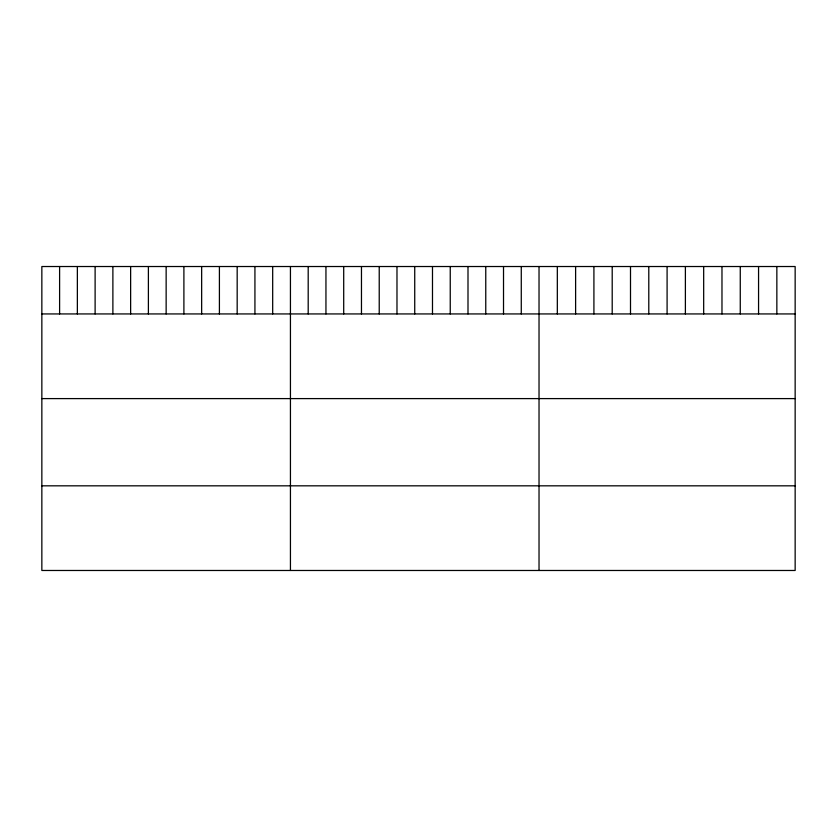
<?xml version="1.0" encoding="UTF-8"?>
<svg xmlns="http://www.w3.org/2000/svg" width="837" height="837" viewBox="0 0 837 837"><rect width="100%" height="100%" fill="white"/><g stroke="black" fill="none" stroke-linecap="round" stroke-linejoin="round"><path stroke-width="1.26" d="M795.15 313.938L795.15 570.478L41.85 570.478L41.85 266.522L795.15 266.522L795.15 313.938L41.85 313.938M41.85 398.6L795.15 398.6M41.85 485.826L795.15 485.826M776.851 266.522L776.851 313.938M758.563 266.522L758.563 313.938M740.264 266.522L740.264 313.938M721.975 266.522L721.975 313.938M703.676 266.522L703.676 313.938M685.388 266.522L685.388 313.938M667.089 266.522L667.089 313.938M648.79 266.522L648.79 313.938M630.502 266.522L630.502 313.938M612.203 266.522L612.203 313.938M593.914 266.522L593.914 313.938M575.615 266.522L575.615 313.938M557.327 266.522L557.327 313.938M539.028 266.522L539.028 570.478M521.273 266.522L521.273 313.938M503.518 266.522L503.518 313.938M485.763 266.522L485.763 313.938M467.998 266.522L467.998 313.938M450.243 266.522L450.243 313.938M432.488 266.522L432.488 313.938M414.733 266.522L414.733 313.938M396.979 266.522L396.979 313.938M379.224 266.522L379.224 313.938M361.469 266.522L361.469 313.938M343.704 266.522L343.704 313.938M325.949 266.522L325.949 313.938M308.194 266.522L308.194 313.938M290.439 266.522L290.439 570.478M272.684 266.522L272.684 313.938M254.929 266.522L254.929 313.938M237.174 266.522L237.174 313.938M219.409 266.522L219.409 313.938M201.654 266.522L201.654 313.938M183.899 266.522L183.899 313.938M166.144 266.522L166.144 313.938M148.39 266.522L148.39 313.938M130.635 266.522L130.635 313.938M112.88 266.522L112.88 313.938M95.115 266.522L95.115 313.938M77.36 266.522L77.36 313.938M59.605 266.522L59.605 313.938"/></g></svg>
